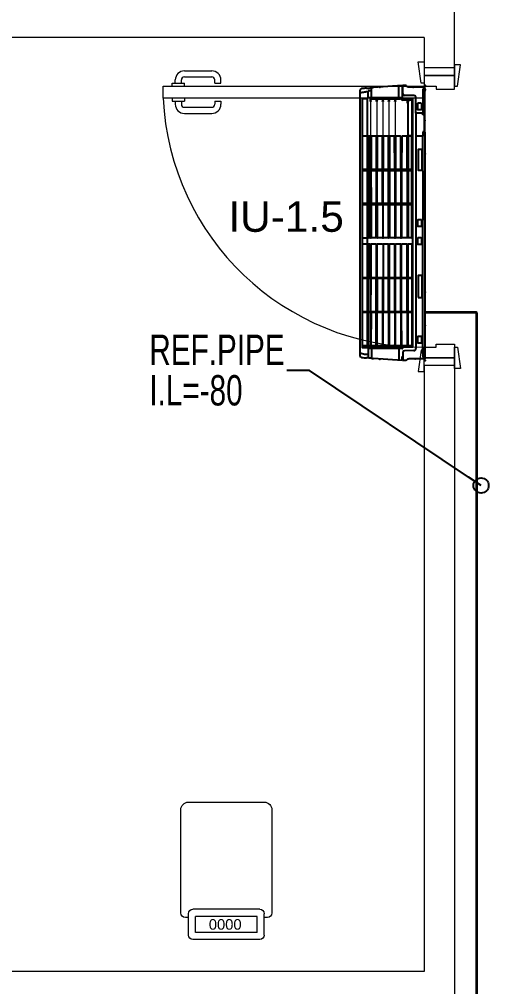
# Model space of a CAD drawing. Header units: millimetres. Extents: x -160614 to 59925, y -157025 to 0.
# Drawn here: x -29785 to -28240, y -100723 to -97538 of the extents above; entities that cross this region are included whole.
import ezdxf
from ezdxf import colors
from ezdxf.entities.mleader import LeaderData, LeaderLine
from ezdxf.math import Vec2, Vec3

# ---------------------------------------------------------------- set-up
doc = ezdxf.new("R2010")
doc.units = ezdxf.units.MM
doc.header["$LTSCALE"] = 8
doc.layers.get('0').update_dxf_attribs({"color": 9, "lineweight": 5})
for name, color, linetype, lineweight in [('72_EGR_EQP_TAG', 9, 'Continuous', 5), ('LOADING', 9, 'Continuous', 5), ('Walls', 9, 'Continuous', 5), ('Wooden Joinery', 9, 'Continuous', 5)]:
    doc.layers.add(name, color=color, linetype=linetype, lineweight=lineweight)
for name, color, linetype in [('A-EXH', 1, 'Continuous'), ('A-Wall-cmu-patt', 9, 'Continuous'), ('DVM_INDOOR', 9, 'Continuous'), ('DVM_UNIT_BP', 9, 'Continuous'), ('DVM_UNIT_DP', 9, 'Continuous'), ('DVM_UNIT_LP', 9, 'Continuous'), ('M-TEXT-RP', 7, 'Continuous'), ('REF', 42, 'Continuous')]:
    doc.layers.add(name, color=color, linetype=linetype)
doc.layers.get('0').off()
doc.layers.get('0').freeze()
doc.styles.add('ARIAL', font='arial.ttf')
doc.styles.add('LEROY100', font='arial.ttf', dxfattribs={"width": 0.7})
doc.styles.get("Standard").update_dxf_attribs({"font": 'ARIALUNI.TTF'})

# ---------------------------------------------------------------- blocks, each defined once
blk = doc.blocks.new('mmmm')
at = {"layer": 'DVM_INDOOR', "color": 0}
for p, q in [((118.976, -9.253), (118.9859, -9.2529)), ((118.9859, -9.2529), (118.9859, -9.2549)), ((118.9859, -9.2549), (118.9879, -9.2548)), ((118.9859, -9.2775), (118.9859, -9.2549)), ((118.9879, -9.2529), (119.0741, -9.259)), ((118.9879, -9.2548), (118.9879, -9.2529)), ((118.9879, -9.2548), (118.9879, -9.2648)), ((118.9979, -9.2891), (118.9979, -9.2551)), ((118.9199, -9.2661), (118.9184, -9.2661)), ((118.9184, -9.2661), (118.9184, -9.938)), ((118.9199, -9.2661), (118.9254, -9.266)), ((118.9258, -9.2739), (118.9256, -9.2679)), ((118.9258, -9.2739), (118.9258, -9.6742)), ((118.9527, -9.283), (118.9809, -9.2825)), ((118.9859, -9.2648), (118.9879, -9.2648)), ((119.0795, -9.289), (119.0797, -9.2602)), ((119.09, -9.2892), (119.0901, -9.2615)), ((119.1145, -9.2751), (119.1107, -9.2751)), ((119.115, -10.0634), (119.1149, -9.2675)), ((118.9464, -9.9264), (118.9464, -9.2895)), ((118.9554, -9.2944), (118.9554, -10.0365)), ((118.9564, -9.2934), (118.9844, -9.2931)), ((118.9589, -9.3963), (118.9589, -9.2975)), ((118.9596, -9.2968), (118.9695, -9.2969)), ((118.9698, -9.2975), (118.9701, -9.3962)), ((118.9724, -9.3963), (118.9724, -9.2975)), ((118.9731, -9.2968), (118.9889, -9.2969)), ((118.9879, -9.2891), (119.09, -9.2892)), ((118.9892, -9.2891), (118.9895, -9.3961)), ((118.9893, -9.2923), (118.9925, -9.2923)), ((118.9919, -9.3963), (118.9919, -9.2975)), ((119.0073, -9.2923), (118.9924, -9.2923)), ((118.9926, -9.2968), (119.0073, -9.2969)), ((119.0077, -9.2975), (119.008, -9.3961)), ((119.008, -9.293), (119.0079, -9.2969)), ((119.0083, -9.301), (119.0098, -9.301)), ((119.0102, -9.293), (119.0102, -9.2961)), ((119.0102, -9.3963), (119.0102, -9.2975)), ((119.0255, -9.2923), (119.0107, -9.2923)), ((119.0109, -9.2968), (119.0256, -9.2969)), ((119.026, -9.2975), (119.0263, -9.3962)), ((119.0262, -9.293), (119.0262, -9.2969)), ((119.0265, -9.301), (119.0284, -9.301)), ((119.0287, -9.3963), (119.0287, -9.2975)), ((119.0288, -9.293), (119.0288, -9.2961)), ((119.0293, -9.2969), (119.0439, -9.2969)), ((119.044, -9.2923), (119.0294, -9.2923)), ((119.0445, -9.2975), (119.0446, -9.3962)), ((119.0446, -9.293), (119.0446, -9.2969)), ((119.045, -9.301), (119.0465, -9.301)), ((119.0469, -9.293), (119.0469, -9.2961)), ((119.047, -9.3963), (119.0471, -9.2971)), ((119.0624, -9.2923), (119.0474, -9.2923)), ((119.0476, -9.2968), (119.0621, -9.2968)), ((119.0628, -9.2975), (119.063, -9.3963)), ((119.0631, -9.293), (119.0631, -9.2969)), ((119.0634, -9.301), (119.065, -9.301)), ((119.0653, -9.293), (119.0653, -9.2961)), ((119.0657, -9.2975), (119.0654, -9.3962)), ((119.066, -9.2968), (119.0808, -9.2969)), ((119.0807, -9.2923), (119.0661, -9.2923)), ((119.0813, -9.3962), (119.0814, -9.2973)), ((119.0814, -9.293), (119.0814, -9.2969)), ((119.0817, -9.301), (119.0833, -9.301)), ((119.0836, -9.2975), (119.0834, -9.2993)), ((119.0838, -9.293), (119.0895, -9.293)), ((119.0838, -9.2961), (119.0838, -9.293)), ((119.0838, -9.2971), (119.0838, -9.2961)), ((119.0895, -9.2961), (119.0838, -9.2961)), ((119.0838, -9.3963), (119.0839, -9.297)), ((119.0843, -9.2968), (119.0886, -9.2968)), ((119.0894, -9.2975), (119.0894, -9.2892)), ((119.0894, -9.2975), (119.0895, -9.3962)), ((119.0925, -9.2969), (119.1069, -9.2969)), ((118.9589, -9.4983), (118.9589, -9.4003)), ((118.9596, -9.3969), (118.9694, -9.3969)), ((118.9694, -9.3998), (118.9596, -9.3998)), ((118.9701, -9.4005), (118.9701, -9.4982)), ((118.9724, -9.4005), (118.9724, -9.4982)), ((118.9731, -9.3969), (118.9888, -9.3968)), ((118.9888, -9.3997), (118.9731, -9.3998)), ((118.9895, -9.4003), (118.9895, -9.4982)), ((118.9919, -9.4005), (118.9919, -9.4982)), ((118.9926, -9.3969), (119.0073, -9.3968)), ((119.0073, -9.3997), (118.9926, -9.3998)), ((119.008, -9.4003), (119.008, -9.4982)), ((119.0102, -9.4005), (119.0103, -9.4982)), ((119.0109, -9.3969), (119.0256, -9.3968)), ((119.0256, -9.3997), (119.0109, -9.3998)), ((119.0263, -9.4003), (119.0263, -9.4982)), ((119.0287, -9.4005), (119.0287, -9.4982)), ((119.0294, -9.3969), (119.0439, -9.3968)), ((119.0439, -9.3997), (119.0294, -9.3998)), ((119.0446, -9.4983), (119.0446, -9.4003)), ((119.047, -9.4982), (119.047, -9.4005)), ((119.0477, -9.3969), (119.0623, -9.3969)), ((119.0623, -9.3998), (119.0477, -9.3998)), ((119.063, -9.4984), (119.063, -9.4004)), ((119.0654, -9.4005), (119.0654, -9.4982)), ((119.0661, -9.3969), (119.0807, -9.3968)), ((119.0807, -9.3997), (119.0661, -9.3998)), ((119.0814, -9.4003), (119.0813, -9.4983)), ((119.0837, -9.4982), (119.0838, -9.4005)), ((119.0845, -9.3969), (119.0888, -9.3969)), ((119.0888, -9.3998), (119.0845, -9.3998)), ((119.0895, -9.4004), (119.0894, -9.4983)), ((119.093, -9.3969), (119.1074, -9.3968)), ((119.1074, -9.3997), (119.093, -9.3998)), ((118.9589, -9.6014), (118.9589, -9.5025)), ((118.9596, -9.4989), (118.9694, -9.4989)), ((118.9694, -9.5018), (118.9596, -9.5018)), ((118.9701, -9.5025), (118.9701, -9.6015)), ((118.9724, -9.5025), (118.9724, -9.6014)), ((118.9731, -9.4989), (118.9888, -9.4988)), ((118.9888, -9.5017), (118.9731, -9.5018)), ((118.9895, -9.5023), (118.9896, -9.6014)), ((118.9919, -9.5025), (118.9919, -9.6014)), ((118.9926, -9.4989), (119.0073, -9.4988)), ((119.0073, -9.5017), (118.9926, -9.5018)), ((119.008, -9.5023), (119.008, -9.6014)), ((119.0102, -9.5025), (119.0103, -9.6014)), ((119.0109, -9.4989), (119.0256, -9.4988)), ((119.0256, -9.5017), (119.0109, -9.5018)), ((119.0263, -9.5023), (119.0262, -9.6014)), ((119.0287, -9.5025), (119.0288, -9.6014)), ((119.0294, -9.4989), (119.0439, -9.4988)), ((119.0439, -9.5017), (119.0294, -9.5018)), ((119.0447, -9.6014), (119.0446, -9.5023)), ((119.0477, -9.4989), (119.0623, -9.4989)), ((119.0622, -9.5017), (119.0478, -9.5018)), ((119.0629, -9.5023), (119.0629, -9.6013)), ((119.0654, -9.6014), (119.0654, -9.5025)), ((119.0661, -9.4989), (119.0806, -9.4989)), ((119.0806, -9.5017), (119.0661, -9.5018)), ((119.0813, -9.5023), (119.0813, -9.6015)), ((119.0837, -9.5024), (119.0838, -9.6015)), ((119.0844, -9.4988), (119.0887, -9.4988)), ((119.0887, -9.5017), (119.0844, -9.5017)), ((119.0894, -9.5023), (119.0894, -9.6013)), ((119.093, -9.4989), (119.1074, -9.4988)), ((119.1077, -9.5019), (119.093, -9.5018)), ((118.9596, -9.602), (118.9694, -9.602)), ((118.9731, -9.6021), (118.9888, -9.602)), ((118.9926, -9.6021), (119.0073, -9.602)), ((119.011, -9.602), (119.0255, -9.602)), ((119.0295, -9.6021), (119.044, -9.602)), ((119.0478, -9.6021), (119.0623, -9.6021)), ((119.0661, -9.6021), (119.0807, -9.602)), ((119.0845, -9.6021), (119.0887, -9.6021)), ((119.0929, -9.6023), (119.1074, -9.6022)), ((118.9589, -9.6214), (118.9589, -9.7204)), ((118.9596, -9.6208), (118.9694, -9.6208)), ((118.9701, -9.7204), (118.9701, -9.6214)), ((118.9701, -9.7204), (118.9701, -9.6214)), ((118.9724, -9.7204), (118.9724, -9.6215)), ((118.9731, -9.6208), (118.9888, -9.6208)), ((118.9895, -9.7206), (118.9896, -9.6215)), ((118.9919, -9.7204), (118.9919, -9.6215)), ((118.9926, -9.6208), (119.0073, -9.6209)), ((119.008, -9.7205), (119.008, -9.6214)), ((119.0102, -9.7204), (119.0103, -9.6215)), ((119.011, -9.6208), (119.0255, -9.6209)), ((119.0263, -9.7205), (119.0262, -9.6215)), ((119.0288, -9.6214), (119.0287, -9.7204)), ((119.0295, -9.6208), (119.044, -9.6208)), ((119.0447, -9.6214), (119.0446, -9.7205)), ((119.0478, -9.6207), (119.0623, -9.6208)), ((119.0629, -9.7205), (119.0629, -9.6215)), ((119.0654, -9.6214), (119.0654, -9.7203)), ((119.0661, -9.6208), (119.0807, -9.6208)), ((119.0813, -9.7205), (119.0813, -9.6214)), ((119.0837, -9.7204), (119.0838, -9.6214)), ((119.0845, -9.6208), (119.0887, -9.6208)), ((119.0894, -9.7205), (119.0894, -9.6215)), ((119.0929, -9.6206), (119.1074, -9.6206)), ((118.9258, -9.8224), (118.9258, -9.6742)), ((118.9694, -9.7211), (118.9596, -9.7211)), ((118.9888, -9.7211), (118.9731, -9.7211)), ((119.0073, -9.7211), (118.9926, -9.7211)), ((119.0256, -9.7211), (119.0109, -9.7211)), ((119.0439, -9.7211), (119.0294, -9.7211)), ((119.0622, -9.7211), (119.0478, -9.7211)), ((119.0806, -9.7211), (119.0661, -9.721)), ((119.0887, -9.7211), (119.0844, -9.7211)), ((119.1077, -9.721), (119.093, -9.7211)), ((118.9589, -9.7246), (118.9589, -9.8225)), ((118.9596, -9.7239), (118.9694, -9.7239)), ((118.9701, -9.8224), (118.9701, -9.7246)), ((118.9701, -9.8224), (118.9701, -9.7246)), ((118.9724, -9.8224), (118.9724, -9.7246)), ((118.9731, -9.7239), (118.9888, -9.724)), ((118.9895, -9.8226), (118.9895, -9.7247)), ((118.9919, -9.8224), (118.9919, -9.7246)), ((118.9926, -9.7239), (119.0073, -9.724)), ((119.008, -9.8225), (119.008, -9.7246)), ((119.0102, -9.8224), (119.0103, -9.7246)), ((119.0109, -9.7239), (119.0256, -9.724)), ((119.0263, -9.8225), (119.0263, -9.7246)), ((119.0287, -9.7246), (119.0287, -9.8224)), ((119.0294, -9.7239), (119.0439, -9.724)), ((119.0446, -9.7245), (119.0446, -9.8225)), ((119.047, -9.7246), (119.047, -9.8224)), ((119.0477, -9.7239), (119.0623, -9.7239)), ((119.063, -9.7245), (119.063, -9.8224)), ((119.0654, -9.8224), (119.0654, -9.7246)), ((119.0661, -9.7239), (119.0806, -9.724)), ((119.0814, -9.8225), (119.0813, -9.7245)), ((119.0837, -9.7246), (119.0838, -9.8224)), ((119.0844, -9.724), (119.0887, -9.724)), ((119.0895, -9.8224), (119.0894, -9.7246)), ((119.093, -9.7239), (119.1074, -9.724)), ((118.9184, -9.7858), (118.9184, -9.9307)), ((118.9258, -9.8224), (118.9258, -9.9264)), ((118.9589, -9.8266), (118.9589, -9.9253)), ((118.9694, -9.8231), (118.9596, -9.8231)), ((118.9596, -9.8259), (118.9694, -9.8259)), ((118.9698, -9.9253), (118.9701, -9.8266)), ((118.9698, -9.9253), (118.9701, -9.8266)), ((118.9724, -9.8266), (118.9724, -9.9253)), ((118.9888, -9.8231), (118.9731, -9.8231)), ((118.9731, -9.8259), (118.9888, -9.826)), ((118.9893, -9.9251), (118.9895, -9.8267)), ((118.9919, -9.8266), (118.992, -9.9251)), ((119.0073, -9.8231), (118.9926, -9.8231)), ((118.9926, -9.8259), (119.0073, -9.826)), ((119.0078, -9.9252), (119.008, -9.8267)), ((119.0102, -9.8266), (119.0104, -9.9251)), ((119.0256, -9.8231), (119.0109, -9.8231)), ((119.0109, -9.8259), (119.0256, -9.826)), ((119.026, -9.9251), (119.0263, -9.8266)), ((119.0287, -9.8266), (119.0288, -9.9251)), ((119.0439, -9.8232), (119.0294, -9.8231)), ((119.0294, -9.8259), (119.0439, -9.826)), ((119.0445, -9.9251), (119.0446, -9.8266)), ((119.047, -9.8266), (119.0472, -9.9251)), ((119.0623, -9.823), (119.0477, -9.8231)), ((119.0477, -9.8259), (119.0623, -9.8259)), ((119.0628, -9.9252), (119.063, -9.8266)), ((119.0657, -9.9253), (119.0654, -9.8266)), ((119.0807, -9.8232), (119.0661, -9.8231)), ((119.0661, -9.8259), (119.0807, -9.8261)), ((119.0812, -9.9251), (119.0813, -9.8266)), ((119.0839, -9.9251), (119.0838, -9.8265)), ((119.0888, -9.8231), (119.0845, -9.8231)), ((119.0845, -9.8259), (119.0888, -9.826)), ((119.0894, -9.9252), (119.0895, -9.8266)), ((119.1074, -9.8232), (119.093, -9.8231)), ((119.093, -9.8259), (119.1074, -9.826)), ((118.9184, -9.938), (118.9209, -9.9396)), ((118.9199, -9.9389), (118.9199, -10.0614)), ((118.9209, -9.9394), (118.9256, -9.9393)), ((118.9209, -9.9394), (118.9209, -9.9899)), ((118.9256, -9.9393), (118.9256, -9.9264)), ((118.9256, -9.9264), (118.9464, -9.9264)), ((118.9464, -9.9955), (118.9464, -9.9264)), ((118.9589, -10.0333), (118.9589, -9.9253)), ((118.9589, -9.9267), (118.9702, -9.9267)), ((118.9596, -9.926), (118.9695, -9.9259)), ((118.9702, -9.9267), (118.9702, -10.0334)), ((118.9731, -9.9262), (118.9886, -9.9258)), ((118.9927, -9.9258), (119.0075, -9.9258)), ((119.0111, -9.9258), (119.0253, -9.9258)), ((119.0296, -9.9258), (119.0437, -9.9258)), ((119.0478, -9.9258), (119.0621, -9.9258)), ((119.0664, -9.9258), (119.0805, -9.926)), ((119.0846, -9.9258), (119.0887, -9.9258)), ((119.0925, -9.9259), (119.1069, -9.9259)), ((118.9209, -9.9899), (118.9256, -9.99)), ((118.9256, -9.99), (118.9256, -9.9954)), ((118.9256, -9.9954), (118.9464, -9.9955)), ((118.9258, -10.0638), (118.9258, -9.9954)), ((118.9464, -9.9955), (118.9464, -10.0413)), ((118.9564, -10.0375), (118.9844, -10.0377)), ((118.9596, -10.034), (118.9695, -10.0341)), ((118.9695, -10.0341), (118.9731, -10.0341)), ((118.9702, -10.0341), (118.9701, -10.0295)), ((118.9705, -10.0254), (118.9722, -10.0254)), ((118.9724, -10.0341), (118.9724, -10.0303)), ((118.9731, -10.0341), (118.9844, -10.0342)), ((118.9893, -10.0384), (118.9925, -10.0384)), ((119.0073, -10.0384), (118.9924, -10.0384)), ((119.0073, -10.0385), (119.0109, -10.0385)), ((119.008, -10.0377), (119.0079, -10.0339)), ((119.0083, -10.0297), (119.0098, -10.0297)), ((119.0102, -10.0377), (119.0102, -10.0347)), ((119.0255, -10.0384), (119.0107, -10.0384)), ((119.0262, -10.0377), (119.0262, -10.0339)), ((119.0265, -10.0297), (119.0284, -10.0297)), ((119.0288, -10.0377), (119.0288, -10.0347)), ((119.044, -10.0384), (119.0294, -10.0384)), ((119.0446, -10.0377), (119.0446, -10.0339)), ((119.045, -10.0297), (119.0465, -10.0297)), ((119.0469, -10.0377), (119.0469, -10.0347)), ((119.0624, -10.0384), (119.0474, -10.0384)), ((119.0631, -10.0377), (119.0631, -10.0339)), ((119.0634, -10.0297), (119.065, -10.0297)), ((119.0653, -10.0377), (119.0653, -10.0347)), ((119.0807, -10.0384), (119.0661, -10.0384)), ((119.0814, -10.0377), (119.0814, -10.0339)), ((119.0817, -10.0297), (119.0833, -10.0297)), ((119.0836, -10.0377), (119.0836, -10.0347)), ((118.9184, -10.0667), (118.9184, -10.0642)), ((118.9209, -10.0704), (118.9192, -10.0688)), ((118.9527, -10.0478), (118.9809, -10.0483)), ((118.9859, -10.0533), (118.9859, -10.0765)), ((118.9879, -10.0418), (119.09, -10.0416)), ((118.9879, -10.0533), (118.9879, -10.0418)), ((118.9879, -10.076), (118.9879, -10.0533)), ((118.9979, -10.0418), (118.9979, -10.0758)), ((119.0795, -10.0418), (119.0795, -10.0667)), ((119.0795, -10.0626), (119.0896, -10.062)), ((119.0795, -10.0667), (119.0797, -10.0707)), ((119.0896, -10.062), (119.09, -10.0596)), ((119.09, -10.0416), (119.09, -10.0596)), ((119.09, -10.0596), (119.0972, -10.0587)), ((119.1107, -10.0558), (119.1145, -10.0557)), ((118.9212, -10.0704), (118.9212, -10.0729)), ((118.976, -10.0778), (118.9859, -10.0779)), ((118.9859, -10.076), (118.9879, -10.076)), ((118.9859, -10.0779), (118.9859, -10.076)), ((118.9879, -10.0779), (119.0741, -10.0719)), ((118.9879, -10.076), (118.9879, -10.0779))]:
    blk.add_line(p, q, dxfattribs=at)
at = {"layer": 'DVM_INDOOR', "color": 0, "lineweight": 0}
for p, q in [((119.0091, -10.0297), (119.0091, -9.9253)), ((119.0275, -10.0297), (119.0275, -9.9253)), ((119.0458, -10.0297), (119.0458, -9.9253)), ((119.0642, -10.0297), (119.0642, -9.9253)), ((119.0825, -10.0297), (119.0825, -9.9253))]:
    blk.add_line(p, q, dxfattribs=at)
at = {"layer": 'DVM_INDOOR', "color": 0}
for points in [[(118.9199, -9.2661), (118.9199, -9.2579), (118.9672, -9.2579, 0.126177), (118.972, -9.2567, 0.12288), (118.9756, -9.2534, -0.148162), (118.976, -9.253, 0.963175)], [(118.9301, -9.3246), (118.9301, -9.3064, -0.402614), (118.9312, -9.3052), (118.9397, -9.3052, -0.444927), (118.9409, -9.3064), (118.9409, -9.3246, -0.414234), (118.9397, -9.3257), (118.9312, -9.3257, -0.442551), (118.9301, -9.3246)], [(119.0922, -9.2933), (119.0922, -10.0375, 0.416565), (119.0933, -10.0386), (119.107, -10.0386, 0.414175), (119.1081, -10.0375), (119.1081, -9.2933, 0.414221), (119.107, -9.2923), (119.0933, -9.2923, 0.410074), (119.0922, -9.2933, 0.410074)], [(118.9301, -9.6205), (118.9301, -9.6023, -0.402614), (118.9312, -9.6012), (118.9397, -9.6012, -0.444927), (118.9409, -9.6023), (118.9409, -9.6205, -0.414234), (118.9397, -9.6217), (118.9312, -9.6217, -0.442551), (118.9301, -9.6205)], [(118.9299, -9.6744), (118.9299, -9.6565, -0.414214), (118.9314, -9.6549), (118.9393, -9.6549, -0.414209), (118.9409, -9.6565), (118.9409, -9.6744, -0.414214), (118.9393, -9.6759), (118.9314, -9.6759, -0.414219), (118.9299, -9.6744, 0.000008)], [(118.9303, -10.0245), (118.9303, -10.0063, -0.402614), (118.9314, -10.0052), (118.9399, -10.0052, -0.444927), (118.9411, -10.0063), (118.9411, -10.0245, -0.414234), (118.9399, -10.0257), (118.9314, -10.0257, -0.442551), (118.9303, -10.0245)], [(118.9199, -10.0694), (118.9199, -10.0729), (118.9672, -10.0729, -0.126177), (118.972, -10.0741, -0.12288), (118.9756, -10.0775, 0.141469), (118.976, -10.0778)]]:
    blk.add_lwpolyline(points, format="xyb", dxfattribs=at)
for points in [[(118.9394, -9.4424), (118.9279, -9.4424), (118.9279, -9.5084), (118.9394, -9.5084), (118.9394, -9.4424)], [(118.9294, -9.8234), (118.9384, -9.8234), (118.9384, -9.8875), (118.9288, -9.8875), (118.9288, -9.8234), (118.9294, -9.8234)]]:
    blk.add_lwpolyline(points, dxfattribs=at)
for centre, radius, start, end in [((118.9205, -9.2649), 0.00455, 45.592, 97.4615), ((118.9171, -9.2669), 0.00836, 6.8563, 39.8032), ((118.9129, -9.2679), 0.0127, 359.9693, 8.9907), ((118.9529, -9.2895), 0.0065, 91, 180), ((118.9809, -9.2775), 0.005, 270.9997, 0.0003), ((119.0737, -9.2806), 0.0216, 73.7089, 88.9315), ((119.168, -8.14), 1.1233, 265.4925, 266.2639), ((119.0697, -9.4707), 0.2004, 82.0967, 84.2913), ((119.082, -9.5193), 0.2587, 83.9088, 87.1481), ((119.0894, -9.3405), 0.0688, 71.9785, 83.5049), ((119.1094, -9.2677), 0.00561, 2.2363, 89.2683), ((118.9564, -9.2944), 0.001, 90.4983, 180.0001), ((118.9596, -9.2975), 0.00069, 89.1505, 180.3497), ((118.9691, -9.2976), 0.00071, 0.7783, 60.0916), ((118.9731, -9.2975), 0.00069, 89.1505, 180.3497), ((118.9843, -9.2916), 0.00153, 270.9361, 8.4075), ((118.9879, -9.2911), 0.00202, 90.261, 186.5127), ((118.9885, -9.2975), 0.00071, 0.7783, 60.0916), ((118.9926, -9.2975), 0.00069, 89.1505, 180.3497), ((119.0073, -9.293), 0.00069, 359.1823, 89.6277), ((119.007, -9.2975), 0.00071, 0.7783, 60.0916), ((119.0427, -9.2948), 0.0348, 183.3813, 187.2101), ((119.005, -9.3001), 0.0033, 358.4879, 15.9436), ((119.0335, -9.3), 0.0253, 180.2932, 182.236), ((119.0203, -9.3008), 0.0105, 171.697, 181.0717), ((118.9994, -9.2969), 0.0108, 347.004, 4.1898), ((119.0109, -9.293), 0.000701, 103.0528, 180.0438), ((119.0109, -9.2975), 0.00069, 89.1505, 180.3497), ((119.0255, -9.293), 0.00069, 359.1823, 89.6277), ((119.0253, -9.2975), 0.00071, 0.7783, 60.0916), ((119.0252, -9.2975), 0.00071, 0.7783, 60.0916), ((119.061, -9.2948), 0.0348, 183.3813, 187.2101), ((119.0232, -9.3001), 0.0033, 358.4879, 15.9436), ((119.0518, -9.3), 0.0253, 180.2932, 182.236), ((119.0389, -9.3008), 0.0105, 171.697, 181.0717), ((119.018, -9.2969), 0.0108, 347.004, 4.1898), ((119.0295, -9.293), 0.000701, 103.0528, 180.0438), ((119.0295, -9.2975), 0.00069, 89.1505, 180.3497), ((119.0439, -9.2975), 0.000596, 357.8507, 94.9045), ((119.0439, -9.293), 0.00069, 359.1823, 89.6277), ((119.0794, -9.2948), 0.0348, 183.3813, 187.2101), ((119.0417, -9.3001), 0.0033, 358.4879, 15.9436), ((119.0702, -9.3), 0.0253, 180.2932, 182.236), ((119.057, -9.3008), 0.0105, 171.697, 181.0717), ((119.0361, -9.2969), 0.0108, 347.004, 4.1898), ((119.0476, -9.293), 0.000701, 103.0528, 180.0438), ((119.0476, -9.2975), 0.00069, 89.1505, 180.3497), ((119.0621, -9.2975), 0.000694, 359.4649, 88.8459), ((119.0624, -9.2975), 0.000596, 357.8507, 94.9045), ((119.0624, -9.293), 0.00069, 359.1823, 89.6277), ((119.0978, -9.2948), 0.0348, 183.3813, 187.2101), ((119.0601, -9.3001), 0.0033, 358.4879, 15.9436), ((119.0887, -9.3), 0.0253, 180.2932, 182.236), ((119.0754, -9.3008), 0.0105, 171.697, 181.0717), ((119.0546, -9.2969), 0.0108, 347.004, 4.1898), ((119.066, -9.293), 0.000701, 103.0528, 180.0438), ((119.066, -9.2975), 0.00069, 89.1505, 180.3497), ((119.0663, -9.2975), 0.000621, 79.5705, 188.1736), ((119.0807, -9.293), 0.00069, 359.1823, 89.6277), ((119.0808, -9.2975), 0.000596, 357.8507, 94.9045), ((119.1161, -9.2948), 0.0348, 183.3813, 187.2101), ((119.0784, -9.3001), 0.0033, 358.4879, 15.9436), ((119.107, -9.3), 0.0253, 180.2932, 182.236), ((119.0937, -9.3008), 0.0105, 171.697, 181.0717), ((119.0843, -9.2975), 0.00069, 89.1505, 180.3497), ((119.0887, -9.2975), 0.000669, 356.355, 100.698), ((119.0926, -9.2973), 0.000346, 93.4268, 172.5174), ((119.107, -9.2978), 0.000875, 349.6348, 100.4326), ((118.9596, -9.3962), 0.0007, 185.5752, 270.0175), ((118.9596, -9.4005), 0.0007, 89.9616, 179.9565), ((118.9694, -9.3962), 0.000701, 270.4471, 350.0993), ((118.9694, -9.4005), 0.0007, 5.6771, 86.5518), ((118.9731, -9.3962), 0.0007, 185.5752, 270.0175), ((118.9731, -9.4005), 0.0007, 89.9616, 179.9565), ((118.9888, -9.3961), 0.000701, 270.4471, 350.0993), ((118.9888, -9.4004), 0.0007, 5.6771, 86.5518), ((118.9926, -9.3962), 0.0007, 185.5752, 270.0175), ((118.9926, -9.4005), 0.0007, 89.9616, 179.9565), ((119.0073, -9.3961), 0.000701, 270.4471, 350.0993), ((119.0073, -9.4004), 0.0007, 5.6771, 86.5518), ((119.0109, -9.3962), 0.0007, 185.5752, 270.0175), ((119.0109, -9.4005), 0.0007, 89.9616, 179.9565), ((119.0256, -9.3961), 0.000701, 270.4471, 350.0993), ((119.0256, -9.4004), 0.0007, 5.6771, 86.5518), ((119.0294, -9.3962), 0.0007, 185.5752, 270.0175), ((119.0294, -9.4005), 0.0007, 89.9616, 179.9565), ((119.0439, -9.3961), 0.000701, 270.4471, 350.0993), ((119.0439, -9.4004), 0.0007, 5.6771, 86.5518), ((119.0477, -9.3962), 0.0007, 185.5752, 270.0175), ((119.0477, -9.4005), 0.0007, 89.9616, 179.9565), ((119.0623, -9.3962), 0.000702, 270.4596, 355.78), ((119.0623, -9.4005), 0.0007, 5.6771, 86.5518), ((119.0661, -9.3962), 0.0007, 185.5752, 270.0175), ((119.0661, -9.4005), 0.0007, 89.9616, 179.9565), ((119.0807, -9.3961), 0.000701, 270.4471, 350.0993), ((119.0807, -9.4004), 0.0007, 5.6771, 86.5518), ((119.0845, -9.3962), 0.0007, 185.5752, 270.0175), ((119.0845, -9.4005), 0.0007, 89.9616, 179.9565), ((119.0888, -9.3962), 0.000701, 270.4471, 350.0993), ((119.0888, -9.4005), 0.0007, 5.6771, 86.5518), ((119.093, -9.3961), 0.000782, 194.2991, 276.1126), ((119.0929, -9.4005), 0.0007, 78.96, 187.6274), ((119.1074, -9.3961), 0.000701, 270.4471, 350.0993), ((119.1074, -9.4004), 0.0007, 5.6771, 86.5518), ((118.9596, -9.4982), 0.0007, 185.5752, 270.0175), ((118.9596, -9.5025), 0.0007, 89.9616, 179.9565), ((118.9694, -9.4982), 0.000701, 270.4471, 350.0993), ((118.9694, -9.5025), 0.0007, 5.6771, 86.5518), ((118.9731, -9.4982), 0.0007, 185.5752, 270.0175), ((118.9731, -9.5025), 0.0007, 89.9616, 179.9565), ((118.9888, -9.4981), 0.000701, 270.4471, 350.0993), ((118.9888, -9.5024), 0.0007, 5.6771, 86.5518), ((118.9925, -9.4983), 0.000619, 174.0491, 272.9554), ((118.9926, -9.5025), 0.0007, 89.9616, 179.9565), ((119.0073, -9.4981), 0.000701, 270.4471, 350.0993), ((119.0073, -9.5024), 0.0007, 5.6771, 86.5518), ((119.0109, -9.5025), 0.0007, 89.9616, 179.9565), ((119.0109, -9.4983), 0.000619, 174.0491, 272.9554), ((119.0256, -9.4981), 0.000701, 270.4471, 350.0993), ((119.0256, -9.5024), 0.0007, 5.6771, 86.5518), ((119.0293, -9.4983), 0.000619, 174.0491, 272.9554), ((119.0294, -9.5025), 0.0007, 89.9616, 179.9565), ((119.0439, -9.4981), 0.000701, 270.4471, 350.0993), ((119.0439, -9.5024), 0.0007, 5.6771, 86.5518), ((119.0476, -9.4983), 0.000619, 174.0491, 272.9554), ((119.0478, -9.5025), 0.0007, 89.9616, 179.9565), ((119.0622, -9.5024), 0.0007, 5.6771, 86.5518), ((119.0623, -9.4982), 0.000701, 270.4471, 350.0993), ((119.0661, -9.4983), 0.000619, 174.0491, 272.9554), ((119.0661, -9.5025), 0.0007, 89.9616, 179.9565), ((119.0806, -9.4982), 0.000701, 270.4471, 350.0993), ((119.0806, -9.5024), 0.0007, 5.6771, 86.5518), ((119.0844, -9.4981), 0.0007, 185.5752, 270.0175), ((119.0844, -9.5024), 0.0007, 89.9616, 179.9565), ((119.0887, -9.4981), 0.000701, 270.4471, 350.0993), ((119.0887, -9.5024), 0.0007, 5.6771, 86.5518), ((119.093, -9.4981), 0.000782, 194.2991, 276.1126), ((119.0929, -9.5025), 0.0007, 78.96, 187.6274), ((118.9596, -9.6013), 0.0007, 185.5752, 270.0175), ((118.9694, -9.6013), 0.000701, 270.4471, 350.0993), ((118.9731, -9.6014), 0.0007, 185.5752, 270.0175), ((118.9888, -9.6013), 0.000701, 270.4471, 350.0993), ((118.9926, -9.6014), 0.0007, 185.5752, 270.0175), ((119.0073, -9.6013), 0.000701, 270.4471, 350.0993), ((119.011, -9.6013), 0.0007, 185.5752, 270.0175), ((119.0255, -9.6013), 0.000701, 270.4471, 350.0993), ((119.0295, -9.6014), 0.0007, 185.5752, 270.0175), ((119.044, -9.6013), 0.000701, 270.4471, 350.0993), ((119.0478, -9.6014), 0.0007, 185.5752, 270.0175), ((119.0623, -9.6014), 0.000701, 270.4471, 350.0993), ((119.0661, -9.6014), 0.0007, 185.5752, 270.0175), ((119.0807, -9.6014), 0.000657, 269.0568, 351.3167), ((119.0845, -9.6014), 0.0007, 185.5752, 270.0175), ((119.0885, -9.6012), 0.000912, 284.0068, 353.5205), ((119.0929, -9.6016), 0.0007, 185.5752, 270.0175), ((118.9596, -9.6215), 0.0007, 89.9825, 174.4248), ((118.9694, -9.6215), 0.000701, 9.9007, 89.5529), ((118.9694, -9.6215), 0.000701, 9.9007, 89.5529), ((118.9731, -9.6215), 0.0007, 89.9825, 174.4248), ((118.9888, -9.6215), 0.000701, 9.9007, 89.5529), ((118.9926, -9.6215), 0.0007, 89.9825, 174.4248), ((119.0073, -9.6216), 0.000701, 9.9007, 89.5529), ((119.011, -9.6215), 0.0007, 89.9825, 174.4248), ((119.0255, -9.6216), 0.000701, 9.9007, 89.5529), ((119.0295, -9.6215), 0.0007, 89.9825, 174.4248), ((119.044, -9.6215), 0.000701, 9.9007, 89.5529), ((119.0478, -9.6214), 0.0007, 89.9825, 174.4248), ((119.0623, -9.6215), 0.000701, 9.9007, 89.5529), ((119.0661, -9.6215), 0.0007, 89.9825, 174.4248), ((119.0807, -9.6215), 0.000657, 8.6833, 90.9432), ((119.0845, -9.6215), 0.0007, 89.9825, 174.4248), ((119.0885, -9.6216), 0.000912, 6.4795, 75.9932), ((119.0929, -9.6213), 0.0007, 89.9825, 174.4248), ((118.9596, -9.7204), 0.0007, 180.0435, 270.0384), ((118.9694, -9.7204), 0.0007, 273.4482, 354.3229), ((118.9694, -9.7204), 0.0007, 273.4482, 354.3229), ((118.9731, -9.7204), 0.0007, 180.0435, 270.0384), ((118.9888, -9.7204), 0.0007, 273.4482, 354.3229), ((118.9926, -9.7204), 0.0007, 180.0435, 270.0384), ((119.0073, -9.7204), 0.0007, 273.4482, 354.3229), ((119.0109, -9.7204), 0.0007, 180.0435, 270.0384), ((119.0256, -9.7204), 0.0007, 273.4482, 354.3229), ((119.0294, -9.7204), 0.0007, 180.0435, 270.0384), ((119.0439, -9.7204), 0.0007, 273.4482, 354.3229), ((119.0478, -9.7204), 0.0007, 180.0435, 270.0384), ((119.0622, -9.7204), 0.0007, 273.4482, 354.3229), ((119.0661, -9.7203), 0.0007, 180.0435, 270.0384), ((119.0806, -9.7204), 0.0007, 273.4482, 354.3229), ((119.0844, -9.7204), 0.0007, 180.0435, 270.0384), ((119.0887, -9.7204), 0.0007, 273.4482, 354.3229), ((119.0929, -9.7204), 0.0007, 172.3726, 281.04), ((118.9596, -9.7246), 0.0007, 89.9825, 174.4248), ((118.9694, -9.7246), 0.000701, 9.9007, 89.5529), ((118.9694, -9.7246), 0.000701, 9.9007, 89.5529), ((118.9731, -9.7246), 0.0007, 89.9825, 174.4248), ((118.9888, -9.7247), 0.000701, 9.9007, 89.5529), ((118.9925, -9.7246), 0.000619, 87.0446, 185.9509), ((119.0073, -9.7247), 0.000701, 9.9007, 89.5529), ((119.0109, -9.7246), 0.000619, 87.0446, 185.9509), ((119.0256, -9.7247), 0.000701, 9.9007, 89.5529), ((119.0293, -9.7246), 0.000619, 87.0446, 185.9509), ((119.0439, -9.7247), 0.000701, 9.9007, 89.5529), ((119.0476, -9.7246), 0.000619, 87.0446, 185.9509), ((119.0623, -9.7246), 0.000701, 9.9007, 89.5529), ((119.0661, -9.7245), 0.000619, 87.0446, 185.9509), ((119.0806, -9.7247), 0.000701, 9.9007, 89.5529), ((119.0844, -9.7247), 0.0007, 89.9825, 174.4248), ((119.0887, -9.7247), 0.000701, 9.9007, 89.5529), ((119.093, -9.7247), 0.000782, 83.8874, 165.7009), ((118.9596, -9.8224), 0.0007, 180.0435, 270.0384), ((118.9596, -9.8266), 0.0007, 89.9825, 174.4248), ((118.9694, -9.8266), 0.000701, 9.9007, 89.5529), ((118.9694, -9.8266), 0.000701, 9.9007, 89.5529), ((118.9694, -9.8224), 0.0007, 273.4482, 354.3229), ((118.9694, -9.8224), 0.0007, 273.4482, 354.3229), ((118.9731, -9.8224), 0.0007, 180.0435, 270.0384), ((118.9731, -9.8266), 0.0007, 89.9825, 174.4248), ((118.9888, -9.8267), 0.000701, 9.9007, 89.5529), ((118.9888, -9.8224), 0.0007, 273.4482, 354.3229), ((118.9926, -9.8224), 0.0007, 180.0435, 270.0384), ((118.9926, -9.8266), 0.0007, 89.9825, 174.4248), ((119.0073, -9.8224), 0.0007, 273.4482, 354.3229), ((119.0073, -9.8267), 0.000701, 9.9007, 89.5529), ((119.0109, -9.8224), 0.0007, 180.0435, 270.0384), ((119.0109, -9.8266), 0.0007, 89.9825, 174.4248), ((119.0256, -9.8267), 0.000701, 9.9007, 89.5529), ((119.0256, -9.8224), 0.0007, 273.4482, 354.3229), ((119.0294, -9.8224), 0.0007, 180.0435, 270.0384), ((119.0294, -9.8266), 0.0007, 89.9825, 174.4248), ((119.0439, -9.8224), 0.0007, 273.4482, 354.3229), ((119.0439, -9.8267), 0.000701, 9.9007, 89.5529), ((119.0477, -9.8224), 0.0007, 180.0435, 270.0384), ((119.0477, -9.8266), 0.0007, 89.9825, 174.4248), ((119.0623, -9.8223), 0.0007, 273.4482, 354.3229), ((119.0623, -9.8266), 0.000702, 4.22, 89.5404), ((119.0661, -9.8224), 0.0007, 180.0435, 270.0384), ((119.0661, -9.8266), 0.0007, 89.9825, 174.4248), ((119.0807, -9.8225), 0.0007, 273.4482, 354.3229), ((119.0807, -9.8268), 0.000701, 9.9007, 89.5529), ((119.0845, -9.8224), 0.0007, 180.0435, 270.0384), ((119.0845, -9.8266), 0.0007, 89.9825, 174.4248), ((119.0888, -9.8224), 0.0007, 273.4482, 354.3229), ((119.0888, -9.8267), 0.000701, 9.9007, 89.5529), ((119.0929, -9.8224), 0.0007, 172.3726, 281.04), ((119.093, -9.8267), 0.000782, 83.8874, 165.7009), ((119.107, -9.9251), 0.000875, 259.5674, 10.3652), ((118.9596, -9.9253), 0.00069, 179.6503, 270.8495), ((118.9691, -9.9253), 0.00071, 299.9084, 359.2217), ((118.9691, -9.9253), 0.00071, 299.9084, 359.2217), ((118.9731, -9.9253), 0.00069, 179.6503, 270.8495), ((118.9885, -9.9251), 0.000761, 286.7477, 357.8112), ((118.9927, -9.9251), 0.00069, 179.6503, 270.8495), ((119.0111, -9.9251), 0.00069, 179.6503, 270.8495), ((119.0254, -9.9253), 0.000571, 256.15, 14.8163), ((119.0295, -9.9251), 0.000711, 180.3037, 278.183), ((119.0436, -9.9249), 0.000967, 277.4192, 344.4944), ((119.0479, -9.9251), 0.000696, 182.8157, 270.0773), ((119.0621, -9.9251), 0.000696, 274.4962, 0.49), ((119.0663, -9.9252), 0.000649, 189.0107, 277.8942), ((119.0803, -9.9251), 0.000922, 281.1062, 0.035), ((119.0845, -9.9252), 0.000602, 169.5461, 281.1372), ((119.0884, -9.9247), 0.00113, 286.8941, 334.4938), ((119.0926, -9.9256), 0.000346, 187.4826, 266.5732), ((118.9564, -10.0365), 0.001, 178.8015, 269.4911), ((118.9596, -10.0333), 0.0007, 180, 269.5), ((118.9695, -10.0334), 0.0007, 266.8813, 0.1004), ((119.0049, -10.0316), 0.0348, 172.7899, 176.6187), ((118.9672, -10.0263), 0.0033, 344.0564, 1.5121), ((118.9957, -10.0264), 0.0253, 177.764, 179.7068), ((118.9826, -10.0256), 0.0105, 178.9283, 188.303), ((118.9617, -10.0291), 0.0108, 353.5513, 10.7755), ((118.9844, -10.0392), 0.005, 7.93, 89.4987), ((118.9844, -10.0392), 0.0015, 359.9988, 89.5024), ((118.9885, -10.0395), 0.00266, 174.2365, 219.2365), ((119.0073, -10.0377), 0.00069, 270.3723, 0.8177), ((119.0427, -10.0359), 0.0348, 172.7899, 176.6187), ((119.005, -10.0307), 0.0033, 344.0564, 1.5121), ((119.0335, -10.0307), 0.0253, 177.764, 179.7068), ((119.0203, -10.0299), 0.0105, 178.9283, 188.303), ((118.9994, -10.0339), 0.0108, 355.8102, 12.996), ((119.0109, -10.0377), 0.000701, 179.9562, 256.9472), ((119.0255, -10.0377), 0.00069, 270.3723, 0.8177), ((119.061, -10.0359), 0.0348, 172.7899, 176.6187), ((119.0232, -10.0307), 0.0033, 344.0564, 1.5121), ((119.0518, -10.0307), 0.0253, 177.764, 179.7068), ((119.0389, -10.0299), 0.0105, 178.9283, 188.303), ((119.018, -10.0339), 0.0108, 355.8102, 12.996), ((119.0295, -10.0377), 0.000701, 179.9562, 256.9472), ((119.0439, -10.0377), 0.00069, 270.3723, 0.8177), ((119.0794, -10.0359), 0.0348, 172.7899, 176.6187), ((119.0417, -10.0307), 0.0033, 344.0564, 1.5121), ((119.0702, -10.0307), 0.0253, 177.764, 179.7068), ((119.057, -10.0299), 0.0105, 178.9283, 188.303), ((119.0361, -10.0339), 0.0108, 355.8102, 12.996), ((119.0476, -10.0377), 0.000701, 179.9562, 256.9472), ((119.0624, -10.0377), 0.00069, 270.3723, 0.8177), ((119.0978, -10.0359), 0.0348, 172.7899, 176.6187), ((119.0601, -10.0307), 0.0033, 344.0564, 1.5121), ((119.0887, -10.0307), 0.0253, 177.764, 179.7068), ((119.0754, -10.0299), 0.0105, 178.9283, 188.303), ((119.0546, -10.0339), 0.0108, 355.8102, 12.996), ((119.066, -10.0377), 0.000701, 179.9562, 256.9472), ((119.0807, -10.0377), 0.00069, 270.3723, 0.8177), ((119.1161, -10.0359), 0.0348, 172.7899, 176.6187), ((119.0784, -10.0307), 0.0033, 344.0564, 1.5121), ((119.107, -10.0307), 0.0253, 177.764, 179.7068), ((119.0937, -10.0299), 0.0105, 178.9283, 188.303), ((119.0729, -10.0339), 0.0108, 355.8102, 12.996), ((119.0843, -10.0377), 0.000701, 179.9562, 256.9472), ((118.9218, -10.0642), 0.0034, 123.9953, 178.6557), ((118.9212, -10.0667), 0.00289, 179.5489, 226.1862), ((118.9214, -10.0677), 0.00304, 269.622, 324.0252), ((118.9182, -10.0648), 0.00739, 320.6762, 346.1058), ((118.9132, -10.0633), 0.0126, 344.2087, 357.7681), ((118.9529, -10.0413), 0.0065, 180, 269), ((118.9809, -10.0533), 0.005, 359.9997, 89.0003), ((118.9879, -10.0398), 0.002, 224.9998, 270.0002), ((119.168, -11.1909), 1.1233, 93.7361, 94.5075), ((119.082, -9.8116), 0.2587, 272.8519, 276.0912), ((119.0891, -9.9883), 0.0708, 276.5762, 287.7735), ((119.1094, -10.0632), 0.00561, 270.7317, 357.7637), ((119.0737, -10.0503), 0.0216, 271.0685, 286.2911)]:
    blk.add_arc(centre, radius, start, end, dxfattribs=at)
at = {"layer": 'DVM_UNIT_BP'}
for p in [(118.9184, -9.2529), (118.9184, -10.0779)]:
    blk.add_point(p, dxfattribs=at)
at = {"layer": 'DVM_UNIT_DP'}
for p in [(118.9493, -9.2579), (118.9184, -9.458), (118.9199, -9.9729), (119.0549, -10.0732)]:
    blk.add_point(p, dxfattribs=at)
at = {"layer": 'DVM_UNIT_LP'}
for p in [(119.0549, -9.2576), (118.9184, -9.3579), (118.9184, -9.8728), (118.9549, -10.0729)]:
    blk.add_point(p, dxfattribs=at)
blk = doc.blocks.new('_Origin')
at = {"color": 0, "linetype": 'ByBlock', "lineweight": -2}
blk.add_line((0, 0), (-1, 0), dxfattribs=at)
blk.add_circle((0, 0), 0.5, dxfattribs=at)
blk = doc.blocks.new('A$C72370EFE')
at = {"layer": 'Wooden Joinery'}
for p, q in [((-0.01, -0.03), (-0.01, -0.07)), ((0, -0.03), (-0.01, -0.03)), ((0.04, -0.03), (0.05, -0.03)), ((0.05, -0.03), (0.05, -0.07)), ((-0.01, -0.04), (-0.02, -0.04)), ((-0.01, -0.06), (-0.02, -0.06)), ((0.05, -0.04), (0.06, -0.04)), ((0.05, -0.06), (0.06, -0.06)), ((-0.05, -0.07), (-0.05, -0.16)), ((-0.03, -0.07), (-0.03, -0.16)), ((0, -0.07), (-0.01, -0.07)), ((0.04, -0.07), (0.05, -0.07)), ((0.07, -0.07), (0.07, -0.16)), ((0.09, -0.07), (0.09, -0.16)), ((-0.01, -0.17), (-0.02, -0.17)), ((-0.01, -0.19), (-0.02, -0.19)), ((-0.01, -0.17), (-0.01, -0.19)), ((0.05, -0.17), (0.06, -0.17)), ((0.05, -0.17), (0.05, -0.19)), ((0.05, -0.19), (0.06, -0.19))]:
    blk.add_line(p, q, dxfattribs=at)
for centre, radius, start, end in [((-0.02, -0.07), 0.03, 90, 180), ((-0.02, -0.07), 0.01, 90, 180), ((0.06, -0.07), 0.03, 0, 90), ((0.06, -0.07), 0.01, 0, 90), ((-0.02, -0.16), 0.03, 180, 270), ((-0.02, -0.16), 0.01, 180, 270), ((0.06, -0.16), 0.01, 270, 0), ((0.06, -0.16), 0.03, 270, 0)]:
    blk.add_arc(centre, radius, start, end, dxfattribs=at)
blk = doc.blocks.new('A$C5DAD61B4')
at = {"layer": 'Wooden Joinery'}
for points in [[(80, 959.1), (80, 969.1), (10, 979.1), (10, 959.1)], [(940, 959.1), (940, 969.1), (1010, 979.1), (1010, 959.1)], [(70, 859.1), (70, 849.1), (0, 839.1), (0, 859.1)], [(120, 859.1), (120, 0), (80, 0), (80, 859.1)], [(950, 859.1), (950, 849.1), (1020, 839.1), (1020, 859.1)]]:
    blk.add_lwpolyline(points, close=True, dxfattribs=at)
for points in [[(45, 859.1), (45, 959.1), (20, 959.1), (20, 859.1), (45, 859.1)], [(45, 859.1), (80, 859.1), (80, 899.1), (90, 899.1), (90, 959.1), (45, 959.1), (45, 859.1)], [(975, 859.1), (940, 859.1), (940, 899.1), (930, 899.1), (930, 959.1), (975, 959.1), (975, 859.1)], [(975, 859.1), (975, 959.1), (1000, 959.1), (1000, 859.1), (975, 859.1)]]:
    blk.add_lwpolyline(points, dxfattribs=at)
blk.add_arc((80, 859.1), 860, 272.666, 0, dxfattribs=at)
at = {"layer": 'Wooden Joinery', "xscale": 999.9999999998854, "yscale": 999.9999999998854, "zscale": 999.9999999998854, "rotation": 180}
blk.add_blockref('A$C72370EFE', (120, 0), dxfattribs=at)
blk = doc.blocks.new('HF13461A-P')
at = {"layer": 'LOADING'}
for p, q in [((0.2579, 0.4503), (0.0379, 0.4503)), ((0.0229, 0.4353), (0.0229, 0.3653)), ((0.2493, 0.4266), (0.0466, 0.4266)), ((0.0466, 0.4266), (0.0466, 0.3739)), ((0.2493, 0.4266), (0.2493, 0.3739)), ((0.2729, 0.4353), (0.2729, 0.3653)), ((-0.0021, 0.3628), (-0.0021, 0.0228)), ((0.0229, 0.3778), (0.0129, 0.3778)), ((0.2493, 0.3739), (0.0466, 0.3739)), ((0.2829, 0.3778), (0.2729, 0.3778)), ((0.2979, 0.0228), (0.2979, 0.3628)), ((0.2579, 0.3503), (0.0379, 0.3503)), ((0.0229, -0.0022), (0.2729, -0.0022))]:
    blk.add_line(p, q, dxfattribs=at)
for centre, radius, start, end in [((0.0379, 0.4353), 0.015, 90, 180), ((0.2579, 0.4353), 0.015, 0, 90), ((0.0129, 0.3628), 0.015, 90, 180), ((0.0379, 0.3653), 0.015, 180, 270), ((0.2579, 0.3653), 0.015, 270, 0), ((0.2829, 0.3628), 0.015, 0, 90), ((0.0229, 0.0228), 0.025, 180, 270), ((0.2729, 0.0228), 0.025, 270, 0)]:
    blk.add_arc(centre, radius, start, end, dxfattribs=at)
blk.add_text('0000', height=0.03477, dxfattribs=at).set_placement((0.0901, 0.3829))
blk = doc.blocks.new('1stF')
at = {"layer": 'Walls', "color": 9}
for p, q in [((-28352.3, -97697.6, 0.1), (-28352.3, -97397.6, 0.1)), ((-28452.3, -97597.6, 0.1), (-32452.3, -97597.6, 0.1)), ((-28452.3, -97597.6, 0.1), (-28452.3, -97697.6, 0.1)), ((-28352.3, -97697.6, 0.1), (-28452.3, -97697.6, 0.1)), ((-28452.3, -98677.6, 0.1), (-28452.3, -100672.6, 0.1)), ((-28352.3, -98677.6, 0.1), (-28452.3, -98677.6, 0.1)), ((-28352.3, -98677.6, 0.1), (-28352.3, -100872.6, 0.1)), ((-28452.3, -100672.6, 0.1), (-32452.3, -100672.6, 0.1))]:
    blk.add_line(p, q, dxfattribs=at)
at = {"layer": 'LOADING', "color": 9, "lineweight": 0, "xscale": -1000, "yscale": 1000, "zscale": 1000, "rotation": 180}
blk.add_blockref('HF13461A-P', (-29251.3, -100117.3), dxfattribs=at)
at = {"layer": 'Wooden Joinery', "color": 9, "rotation": 270}
blk.add_blockref('A$C5DAD61B4', (-29311.4, -97677.6, 0.1), dxfattribs=at)
blk = doc.blocks.new('HVACFF')
at = {"layer": 'REF', "lineweight": 35}
for p, q in [((-28280.8, -98503), (-28448.3, -98503)), ((-28280.8, -98503), (-28448.3, -98503)), ((-28278.7, -100801.3), (-28278.7, -98505.1)), ((-28278.7, -100801.3), (-28278.7, -98505.1))]:
    blk.add_line(p, q, dxfattribs=at)
at = {"layer": 'REF', "lineweight": 35, "ltscale": 1.034}
blk.add_arc((-28280.8, -98505.1), 2.12, 0, 90, dxfattribs=at)
blk.add_arc((-28280.8, -98505.1), 2.12, 0, 90, dxfattribs=at)
at = {"layer": 'A-Wall-cmu-patt', "color": 4, "xscale": 1097.4, "yscale": 1097.4, "zscale": 1097.4, "rotation": 180}
blk.add_blockref('mmmm', (102052.7, -108815.5), dxfattribs=at)
blk.add_blockref('mmmm', (102052.7, -108815.5), dxfattribs=at)
at = {"layer": 'A-Wall-cmu-patt', "color": 4, "style": 'ARIAL'}
blk.add_text('IU-1.5', height=100, dxfattribs=at).set_placement((-29096.9, -98237.4))
blk.add_text('IU-1.5', height=100, dxfattribs=at).set_placement((-29096.9, -98237.4))
at = {"layer": 'M-TEXT-RP', "lineweight": 15}
ml = blk.add_multileader_mtext('Standard', dxfattribs=at)
ml.set_content('\\A1;REF.PIPE{\\H0.99997x;\\P\\A0;\\H1.00003x;\\C1;I.L=-80}', color=256, style='LEROY100')
ml.set_leader_properties()
ml.set_arrow_properties(name='ORIGIN')
ml.build(insert=Vec2(0, 0))
ml.multileader.update_dxf_attribs({"text_left_attachment_type": 2, "text_right_attachment_type": 2, "dogleg_length": 277.5, "arrow_head_size": 50})
ctx = ml.context
ctx.base_point, ctx.char_height, ctx.arrow_head_size, ctx.landing_gap_size, ctx.plane_origin = Vec3(-29377, -98693.5), 100, 50, 20, Vec3(-28393.4, -95166.1)
ctx.left_attachment, ctx.right_attachment = 2, 2
notes = []
notes.append((ctx, [(1, (1, 1, 0), (-28830, -98693.5), (-1, 0), 74.3, [(0, [(-28264.8, -99072.7)], 0, [])])]))
ctx.mtext.insert, ctx.mtext.width, ctx.mtext.line_spacing_factor, ctx.mtext.flow_direction = Vec3(-29357, -98575.8), 43.984, 0.8, 5
ml = blk.add_multileader_mtext('Standard', dxfattribs=at)
ml.set_content('\\A1;REF.PIPE{\\H0.99997x;\\P\\A0;\\H1.00003x;\\C1;I.L=-80}', color=256, style='LEROY100')
ml.set_leader_properties()
ml.set_arrow_properties(name='ORIGIN')
ml.build(insert=Vec2(0, 0))
ml.multileader.update_dxf_attribs({"text_left_attachment_type": 2, "text_right_attachment_type": 2, "dogleg_length": 277.5, "arrow_head_size": 50})
ctx = ml.context
ctx.base_point, ctx.char_height, ctx.arrow_head_size, ctx.landing_gap_size, ctx.plane_origin = Vec3(-29377, -98693.5), 100, 50, 20, Vec3(-28393.4, -95166.1)
ctx.left_attachment, ctx.right_attachment = 2, 2
notes.append((ctx, [(1, (1, 1, 0), (-28830, -98693.5), (-1, 0), 74.3, [(0, [(-28264.8, -99072.7)], 0, [])])]))
ctx.mtext.insert, ctx.mtext.width, ctx.mtext.line_spacing_factor, ctx.mtext.flow_direction = Vec3(-29357, -98575.8), 43.984, 0.8, 5
for ctx, leaders in notes:
    for number, flags, end, landing, length, lines in leaders:
        leader = LeaderData()
        leader.index, (leader.has_last_leader_line, leader.has_dogleg_vector, leader.attachment_direction) = number, flags
        leader.last_leader_point, leader.dogleg_vector, leader.dogleg_length = Vec3(end), Vec3(landing), length
        for number, points, colour, breaks in lines:
            line = LeaderLine()
            line.index, line.vertices, line.color, line.breaks = number, Vec3.list(points), colors.encode_raw_color(colour), breaks
            leader.lines.append(line)
        ctx.leaders.append(leader)

msp = doc.modelspace()

# ---------------------------------------------------------------- block references
at = {"layer": '72_EGR_EQP_TAG'}
msp.add_blockref('1stF', (0, 0), dxfattribs=at)
at = {"layer": 'A-EXH'}
msp.add_blockref('HVACFF', (0, 0), dxfattribs=at)

doc.saveas('drawing.dxf')
